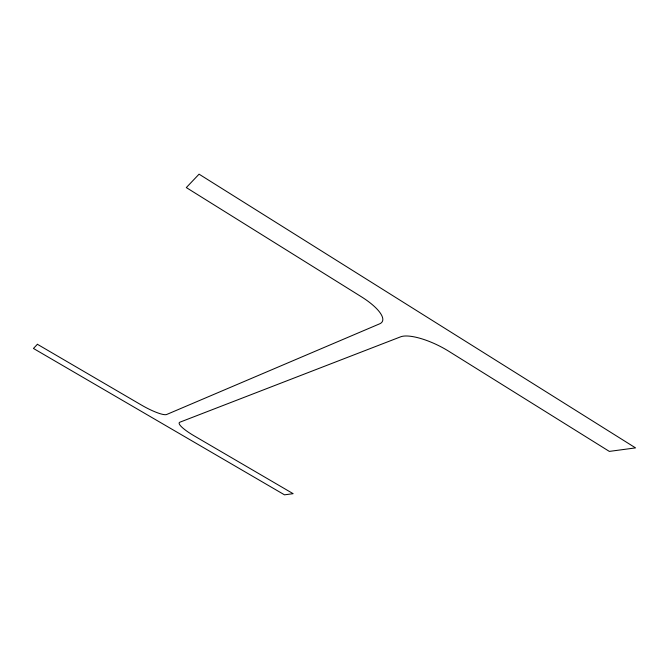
<?xml version="1.0" encoding="UTF-8"?>
<svg xmlns="http://www.w3.org/2000/svg" width="669" height="669" viewBox="0 0 669 669"><rect width="100%" height="100%" fill="white"/><g stroke="black" fill="none" stroke-linecap="round" stroke-linejoin="round"><path stroke-width="1" d="M37.405 344.284L33.45 348.457L284.492 494.834L293.156 493.68L194.219 435.887A23.591 4.566 28.3 0 1 179.869 422.206L400.622 336.825A38.944 12.243 26.1 0 1 448.656 351.192L609.334 451.399L635.55 447.896L199.061 174.166L186.308 187.579L361.369 296.76A39.304 12.661 27.5 0 1 379.674 323.813L166.681 414.487A23.841 4.641 28.8 0 1 141.41 405.038L37.405 344.284"/></g></svg>
